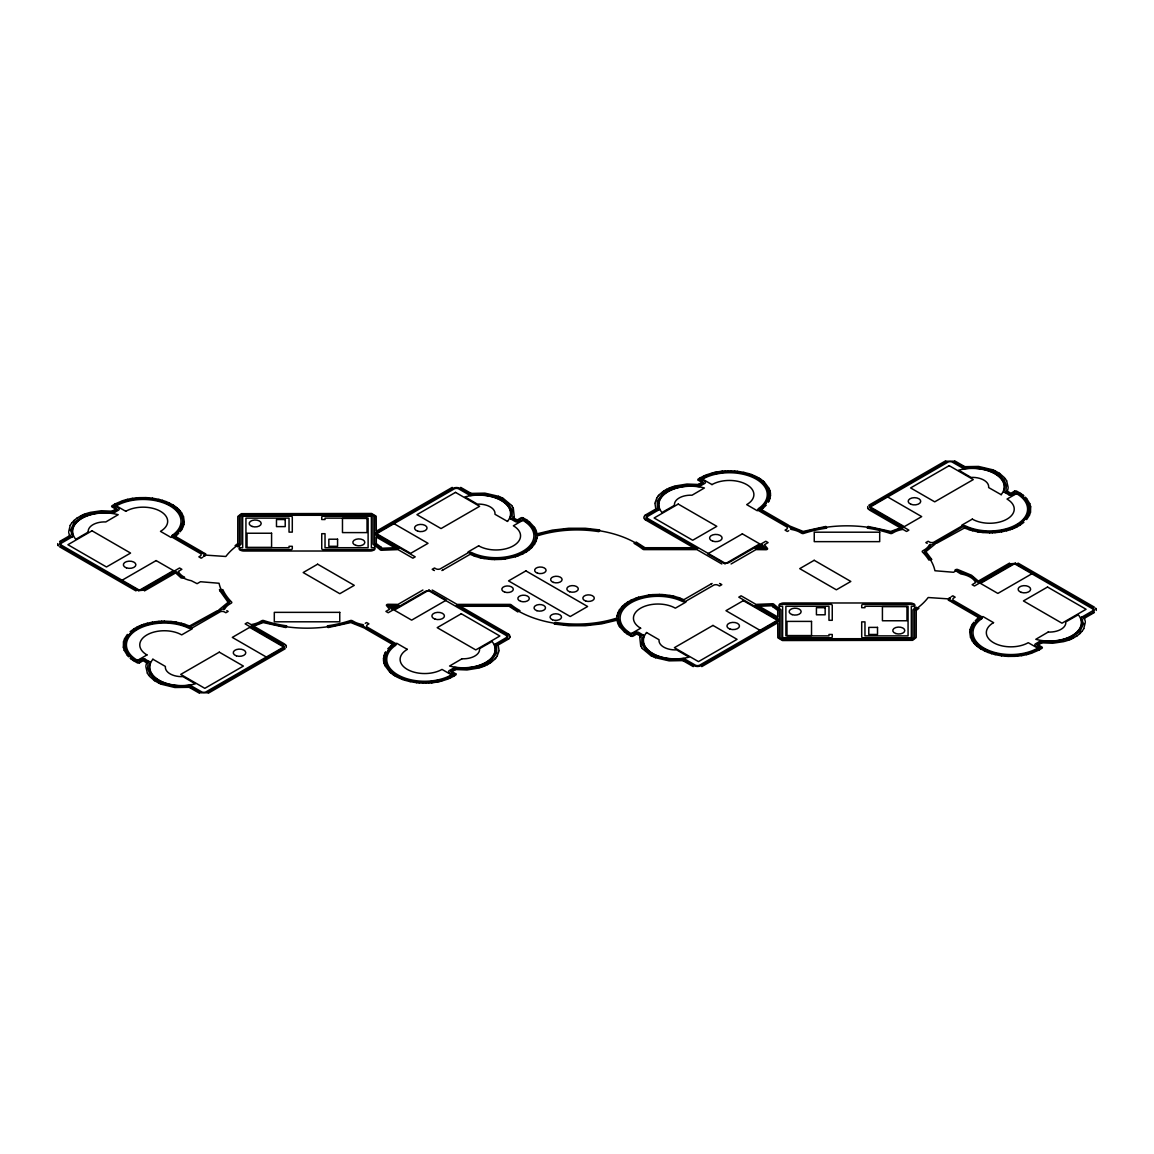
<?xml version="1.0" encoding="UTF-8"?>
<svg xmlns="http://www.w3.org/2000/svg" width="1154" height="1154" viewBox="0 0 1154 1154"><rect width="100%" height="100%" fill="white"/><g stroke="black" fill="none" stroke-linecap="round" stroke-linejoin="round"><path stroke-width="1.5" d="M124.805 644.177L126.132 650.813M184.279 522.084L183.515 516.718M383.503 658.631L383.561 660.925M770.497 495.369L770.439 493.075M969.721 631.916L970.485 637.282M1029.195 509.823L1027.868 503.187M145.837 666.522L147.366 673.186M1008.163 487.478L1006.634 480.814M70.495 530.393C76.38 539.783 54.7 539.12 60.758 546.159L138.365 590.646L143.356 590.199L175.898 571.432L177.254 572.673A23.181 13.386 0 0 0 191.348 580.722L197.103 583.679L200.479 581.731L219.058 583.26L219.231 584.011A88.627 51.165 0 0 0 229.689 601.999L228.925 603.167A23.152 13.372 0 0 0 223.14 608.735L189.53 627.314M1083.505 623.607C1077.49 614.087 1099.156 615.154 1093.242 607.841L1015.679 563.368L1010.688 563.772L978.102 582.568L976.746 581.327A23.181 13.386 0 0 0 962.652 573.278L956.897 570.321L953.521 572.269L934.942 570.74L934.769 569.989A88.627 51.165 0 0 0 924.311 552.001L925.075 550.833A23.152 13.372 0 0 0 930.86 545.265L962.999 526.714L964.585 526.729M499.033 650.481L498.081 644.48A1.774 1.024 0 0 0 495.946 643.716L506.058 637.758A3.274 1.89 0 0 0 506.058 635.364L429.62 591.237A3.274 1.89 0 0 0 425.48 591.237L388.206 612.745L385.898 611.404L389.576 609.283L386.648 605.72A1.63 0.938 0 0 1 388.133 604.292L398.029 604.393L422.912 590.026M654.967 503.519L655.919 509.52A1.774 1.024 0 0 0 658.054 510.284L647.942 516.242A3.274 1.89 0 0 0 647.942 518.636L724.38 562.763A3.274 1.89 0 0 0 728.52 562.763L765.794 541.255L768.102 542.596L764.424 544.717L767.352 548.28A1.63 0.938 0 0 1 765.867 549.708L755.971 549.607L731.088 563.974M124.805 644.163L126.132 639.013M184.265 522.127L183.948 524.421M383.503 658.588L384.022 655.53M510.054 636.878L510.068 636.619A2.726 1.572 0 0 0 510.054 636.344L510.068 636.503M770.497 495.412L769.978 498.47M969.735 631.873L970.052 629.579M1029.195 509.837L1027.868 514.987M70.495 530.378L73.971 522.647L82.482 516.343M1083.505 623.622L1080.029 631.353L1071.518 637.657M385.306 657.16L385.45 662.367L387.643 667.43M536.999 538.11L537.187 535.918L538.557 535.485A81.545 47.083 0 0 1 598.753 531.633L598.868 531.648A3.549 2.048 0 0 1 599.662 529.931L585.338 528.272L568.706 528.272L552.405 530.133L537.043 533.812L536.12 530.422M617.001 615.89L616.813 618.082L615.443 618.515A81.545 47.083 0 0 1 555.247 622.367L555.146 622.381A3.549 2.048 0 0 1 554.338 624.069L568.706 625.728L585.338 625.728L601.595 623.867L616.957 620.188L617.88 623.578M768.694 496.84L768.55 491.633L766.357 486.57M145.952 665.44L146.832 662.295A1.774 1.024 0 0 1 148.967 661.53A1.774 1.024 0 0 1 150.28 662.757A32.326 18.666 0 0 0 189.328 685.317A1.774 1.024 0 0 1 191.463 686.067A1.774 1.024 0 0 1 190.136 687.308L174.86 687.51L161.3 684.221M1008.048 488.56L1007.168 491.705A1.774 1.024 0 0 1 1005.033 492.469A1.774 1.024 0 0 1 1003.72 491.243A32.326 18.666 0 0 0 964.672 468.683A1.774 1.024 0 0 1 962.537 467.933A1.774 1.024 0 0 1 963.864 466.692L978.563 466.432L992.7 469.779M498.946 651.202L497.158 656.049M655.054 502.798L656.842 497.951M123.492 641.826L123.348 647.221M385.306 657.145L388.119 650.654M536.985 538.153L536.12 541.183M617.015 615.847L617.88 612.817M768.694 496.855L765.881 503.346M1030.508 512.174L1030.652 506.779M514.194 516.328L513.314 508.222M639.806 637.672L640.686 645.778M123.507 641.797L124.545 638.782M183.933 524.45L182.895 527.465M970.067 629.55L971.105 626.535M1030.493 512.203L1029.455 515.218M514.093 516.689L513.501 518.42A1.774 1.024 0 0 1 511.366 519.185A1.774 1.024 0 0 1 510.054 517.958A32.326 18.666 0 0 0 471.005 495.412A1.774 1.024 0 0 1 468.87 494.648A1.774 1.024 0 0 1 470.197 493.422L484.896 493.147L498.514 496.307M639.907 637.311L640.499 635.58A1.774 1.024 0 0 1 642.634 634.815A1.774 1.024 0 0 1 643.946 636.042A32.326 18.666 0 0 0 682.995 658.588A1.774 1.024 0 0 1 685.13 659.352A1.774 1.024 0 0 1 683.803 660.578L669.132 660.853L655.486 657.693M384.037 655.501L384.873 653.251M769.963 498.499L769.127 500.749M536.105 541.226L534.562 544.169M509.924 637.354L509.823 637.599A2.726 1.572 0 0 1 509.664 637.859M644.076 516.646L644.177 516.401A2.726 1.572 0 0 1 644.336 516.141M617.895 612.774L619.438 609.831M124.56 638.739L127.373 634.411M126.132 638.999L132.176 631.613L142.346 625.93M384.888 653.207L385.652 651.765M769.112 500.793L768.348 502.235M1027.868 515.001L1021.824 522.387L1011.654 528.07M1029.44 515.261L1026.627 519.588M70.235 525.344L68.692 531.648M1083.765 628.656L1085.308 622.352M70.235 525.33L71.49 523.339M1083.765 628.67L1082.51 630.661M182.505 528.258L181.668 529.686M971.495 625.742L972.332 624.314M497.158 656.078L495.787 658.04M656.842 497.922L658.213 495.96M204.114 555.882L203.969 556.127A2.726 1.572 0 0 1 203.753 556.372L203.883 556.242M218.697 610.091L218.741 610.033A1.63 0.938 0 0 1 219.087 609.73L228.117 602.301L220.154 591.151M935.303 543.909L935.259 543.967A1.63 0.938 0 0 1 934.913 544.27L925.883 551.699L931.783 559.502A3.549 2.048 0 0 0 928.941 560.094L928.595 559.618A86.997 50.228 0 0 0 922.883 552.463L922.435 552.016A1.63 0.938 0 0 1 922.695 550.876L925.335 549.261A21.537 12.434 0 0 0 928.581 546.13L929.316 544.948A1.63 0.938 0 0 1 929.706 544.601L930.138 544.356M949.886 598.118L950.03 597.873A2.726 1.572 0 0 1 950.247 597.628L950.117 597.758M181.64 529.729L180.067 531.835M534.533 544.198L531.691 547.674M619.467 609.802L622.309 606.326M972.36 624.271L973.933 622.165M114.232 512.621L118.487 510.169A2.755 1.601 0 0 0 118.429 507.976L115.559 506.317L116.309 505.856A37.909 21.883 0 0 1 168.571 505.12A37.909 21.883 0 0 1 172.422 535.211M478.809 668.022L466.995 669.955L454.763 669.493A1.774 1.024 0 0 1 453.45 668.253L449.339 670.517A2.755 1.601 0 0 0 449.339 672.753L452.224 674.412L451.459 674.859A37.909 21.883 0 0 1 399.197 675.609A37.909 21.883 0 0 1 395.36 645.504M675.191 485.978L686.976 484.045L699.237 484.507A1.774 1.024 0 0 1 700.55 485.747L704.719 483.439A2.755 1.601 0 0 0 704.661 481.247L701.776 479.588L702.541 479.141A37.909 21.883 0 0 1 754.803 478.391A37.909 21.883 0 0 1 758.64 508.496M1039.725 641.436L1035.513 643.831A2.755 1.601 0 0 0 1035.571 646.024L1038.441 647.683L1037.691 648.144A37.909 21.883 0 0 1 985.429 648.88A37.909 21.883 0 0 1 981.578 618.789M388.133 650.64L394.322 644.134L361.981 625.425A23.152 13.372 0 0 1 352.345 622.093L350.34 621.645A88.627 51.165 0 0 1 263.718 621.645L261.713 622.093A23.152 13.372 0 0 1 252.077 625.425L251.11 625.987L283.61 644.769L284.374 647.654L206.609 692.789L201.157 692.818L188.881 686.414M765.867 503.36L759.736 509.924L792.019 528.575A23.152 13.372 0 0 1 801.655 531.907L803.66 532.355A88.627 51.165 0 0 1 890.282 532.355L892.287 531.907A23.152 13.372 0 0 1 901.923 528.575L902.89 528.013L870.39 509.231L869.626 506.346L947.391 461.211L952.843 461.182L965.119 467.586M71.736 522.993L74.029 520.483M1082.264 631.007L1079.971 633.517M495.773 658.054L494.677 659.309M658.227 495.946L659.323 494.691M387.744 648.851L391.163 645.562M766.256 505.149L762.837 508.438M494.662 659.323L491.272 662.281M659.338 494.677L662.728 491.719M178.755 533.235L177.37 534.518M531.648 547.717L529.498 549.636M509.246 638.393L509.029 638.609A2.726 1.572 0 0 1 508.741 638.84L508.914 638.71M644.754 515.607L644.971 515.391A2.726 1.572 0 0 1 645.259 515.16L645.086 515.29M622.352 606.283L624.502 604.364M975.245 620.765L976.63 619.482M74.044 520.468L76.9 518.175M1079.956 633.532L1077.1 635.825M662.122 493.97L657.232 501.11L657.463 509.318L646.399 515.852L645.923 518.507L697.607 548.655L643.802 548.395A83.175 48.021 0 0 0 536.004 535.211L533.451 528.474M491.878 660.03L496.768 652.89L496.537 644.682L507.601 638.148L508.077 635.493L456.393 605.345L510.198 605.605A83.175 48.021 0 0 0 617.996 618.789L620.549 625.526M662.122 493.97L667.07 490.493M491.878 660.03L486.93 663.507M177.341 534.562L175.812 535.788M130.113 631.685L134.253 628.67M1023.886 522.315L1019.747 525.33M976.659 619.438L978.188 618.212M285.211 648.736L208.095 693.323M391.206 645.519L392.62 644.451L365.27 628.67M529.455 549.665L526.989 551.468M624.545 604.335L627.011 602.532M762.794 508.481L761.38 509.549L788.73 525.33M868.789 505.264L945.905 460.677M175.769 535.817L175.148 536.264L202.873 552.29M978.231 618.183L978.852 617.736L951.127 601.71M239.397 543.923L238.517 544.544A88.627 51.165 0 0 0 225.823 556.488L205.47 555.103L173.648 536.74C177.471 532.326 186.14 524.277 181.625 516.155M914.603 610.077L915.483 609.456A88.627 51.165 0 0 0 928.177 597.512L948.53 598.897L980.352 617.26C976.399 621.717 967.961 629.709 972.375 637.845M76.914 518.16L81.213 515.636M663.146 491.431L663.925 490.912M490.854 662.569L490.075 663.088M1077.086 635.84L1072.787 638.364M663.939 490.897L666.522 489.383M490.061 663.103L487.478 664.617M202.873 557.18L201.157 558.19L198.849 556.848L200.407 555.925A3.274 1.89 0 0 0 200.407 553.531L172.494 537.403A2.77 1.601 0 0 1 172.263 535.297M526.094 552.045L526.945 551.497M627.055 602.503L627.906 601.955M951.127 596.82L952.843 595.81L955.151 597.152L953.593 598.075A3.274 1.89 0 0 0 953.593 600.469L981.506 616.597A2.77 1.601 0 0 1 981.737 618.703M134.297 628.641L137.153 627.055M526.036 552.074L523.18 553.675M700.204 477.814L698.242 479.04A1.63 0.938 0 0 0 698.314 480.252M453.796 676.186L455.758 674.96A1.63 0.938 0 0 0 455.686 673.748M627.964 601.926L630.82 600.325M1019.703 525.358L1016.847 526.945M59.619 541.486L69.514 535.773M112.198 511.121L115.732 509.087L112.154 507.024A1.63 0.938 0 0 1 111.996 505.769L114.938 503.995M217.543 610.625L189.429 626.059M223.862 609.644L224.294 609.399A1.63 0.938 0 0 0 224.684 609.052L225.419 607.869A21.537 12.434 0 0 1 228.665 604.739L231.305 603.124A1.63 0.938 0 0 0 231.565 601.984L231.117 601.537A86.997 50.228 0 0 1 222.852 589.68L219.433 589.593L220.14 591.136M139.533 662.785L143.11 660.723L146.645 662.757M442.79 570.09L470.14 554.309L474.236 555.983M365.27 623.304L366.611 622.54L368.934 623.867L367.361 624.79A3.274 1.89 0 0 0 367.361 627.185L395.288 643.312A2.77 1.601 0 0 1 395.505 645.418M645.851 514.756L655.746 509.044M698.43 484.406L701.964 482.372L698.386 480.295M455.57 669.594L452.036 671.628L455.671 673.734M498.254 644.956L508.149 639.244M788.73 530.696L787.389 531.46L785.066 530.133L786.639 529.21A3.274 1.89 0 0 0 786.639 526.815L758.712 510.688A2.77 1.601 0 0 1 758.495 508.582M711.21 583.91L683.86 599.691L679.764 598.017M1014.525 491.186L1010.89 493.277L1007.355 491.243M936.457 543.375L964.571 527.941M1041.802 642.879L1038.268 644.913L1041.903 647.019A1.63 0.938 0 0 1 1042.004 648.231L1039.062 650.005M1084.486 618.227L1094.381 612.514M700.247 477.785L704.243 475.765M453.753 676.215L449.757 678.235M667.07 490.493L678.249 486.324M486.93 663.507L475.751 667.676M114.996 503.966L122.497 500.749M144.452 590.906L175.668 572.903L181.25 578.067L184.654 577.361A21.537 12.434 0 0 1 178.798 572.341L178.466 571.735A1.63 0.938 0 0 0 178.264 571.49L181.87 569.311L179.562 567.984L142.303 589.478A3.274 1.89 0 0 1 138.148 589.478L61.71 545.352A3.274 1.89 0 0 1 61.71 542.957L71.995 536.971M452.238 487.392L376.291 531.215L376.19 516.227L371.545 513.472L241.388 513.674L237.796 516.473L237.753 543.592L235.127 545.669A3.549 2.048 0 0 1 237.536 546.736L240.652 544.544A1.63 0.938 0 0 0 241.027 543.923L241.042 516.703A2.726 1.572 0 0 1 243.494 515.29L370.564 515.29A2.726 1.572 0 0 1 373.002 516.703L373.031 543.923A1.63 0.938 0 0 0 373.406 544.544L374.271 545.135A86.997 50.228 0 0 1 379.363 549.102L380.185 549.823A1.63 0.938 0 0 0 381.96 550.227L398.029 549.607L412.901 558.19L415.209 556.848L377.964 535.341A3.274 1.89 0 0 1 377.964 532.932L454.402 488.806A3.274 1.89 0 0 1 458.556 488.806L468.957 494.806M442.718 570.134L441.881 570.538M711.282 583.866L712.119 583.462M701.762 666.608L777.709 622.785L777.81 637.773L782.455 640.528L912.612 640.326L916.204 637.527L916.247 610.408L918.872 608.331A3.549 2.048 0 0 1 916.464 607.264L913.348 609.456A1.63 0.938 0 0 0 912.973 610.077L912.958 637.296A2.726 1.572 0 0 1 910.506 638.71L783.436 638.71A2.726 1.572 0 0 1 780.998 637.296L780.969 610.077A1.63 0.938 0 0 0 780.594 609.456L779.729 608.865A86.997 50.228 0 0 1 774.637 604.898L773.815 604.177A1.63 0.938 0 0 0 772.04 603.773L755.971 604.393L741.099 595.81L738.791 597.152L776.036 618.659A3.274 1.89 0 0 1 776.036 621.068L699.598 665.194A3.274 1.89 0 0 1 695.444 665.194L685.087 659.251M1009.548 563.094L978.332 581.097L971.581 575.269L958.051 569.658A1.63 0.938 0 0 0 955.728 569.658L954.906 570.191A3.549 2.048 0 0 1 957.257 571.793L960.59 573.798A1.63 0.938 0 0 0 961.282 574.028L962.104 574.173A21.537 12.434 0 0 1 975.202 581.659L975.534 582.265A1.63 0.938 0 0 0 975.736 582.51L972.13 584.689L974.438 586.016L1011.697 564.522A3.274 1.89 0 0 1 1015.852 564.522L1092.29 608.648A3.274 1.89 0 0 1 1092.29 611.043L1082.005 617.029M1039.004 650.034L1031.503 653.251M666.536 489.368L669.378 488.027M487.464 664.632L484.622 665.973M137.196 627.026L138.177 626.55M522.156 554.165L523.137 553.689M630.863 600.311L631.844 599.835M1015.823 527.45L1016.804 526.974M81.242 515.622L82.655 514.958M1072.758 638.378L1071.345 639.042M82.497 516.343L95.176 512.434L108.995 511.842M1071.503 637.657L1058.824 641.566L1045.005 642.158M138.235 626.521L140.312 625.598M522.098 554.194L517.785 555.983M631.902 599.806L636.215 598.017M1015.765 527.479L1013.688 528.402M82.67 514.944L83.636 514.525M1071.33 639.056L1070.364 639.475M704.301 475.736L706.436 474.857M449.699 678.263L447.564 679.143M669.392 488.012L671.916 487.017M484.608 665.988L482.083 666.983M83.665 514.525L85.18 513.934M1070.335 639.475L1068.82 640.066M140.37 625.583L141.423 625.151M1012.577 528.849L1013.63 528.417M141.48 625.136L143.702 624.328M142.36 625.93L143.442 625.526M706.493 474.828L712.321 472.967M447.507 679.172L441.679 681.033M1010.558 528.474L1011.64 528.07M1012.52 528.864L1010.298 529.672M85.194 513.919L89.493 512.564M1068.806 640.081L1064.507 641.436M143.457 625.526L155.343 622.684M517.728 556.012L515.449 556.762M636.272 597.988L638.551 597.238M1010.543 528.474L998.657 531.316M672.479 486.829L674.614 486.151M481.521 667.171L479.386 667.849M122.555 500.735L126.089 499.682M143.774 624.314L146.082 623.593M710.691 474.482L699.612 479.559L703.507 482.805L698.891 485.401L694.117 485.041M443.309 679.518L454.46 674.383L450.421 671.239L455.109 668.599L459.883 668.959M1010.226 529.686L1007.918 530.407M1031.445 653.265L1027.911 654.318M710.705 474.482L726.746 471.827M515.391 556.791L505.394 558.954M638.609 597.209L648.606 595.046M443.295 679.518L427.254 682.173M146.14 623.578L147.294 623.261M1006.706 530.739L1007.86 530.422M126.147 499.668L127.329 499.379M712.379 472.952L713.547 472.65M147.366 623.247L152.342 622.165M1006.634 530.753L1001.658 531.835M440.453 681.35L441.621 681.048M1026.671 654.621L1027.853 654.332M90.084 512.405L101.393 510.732L113.005 511.236A1.774 1.024 0 0 1 114.333 512.463A1.774 1.024 0 0 1 112.198 513.227A32.326 18.666 0 0 0 73.149 535.773A1.774 1.024 0 0 1 71.822 536.999A1.774 1.024 0 0 1 69.702 536.235L68.764 532.73M1063.916 641.595L1052.636 643.268L1040.995 642.764A1.774 1.024 0 0 1 1039.667 641.537A1.774 1.024 0 0 1 1041.802 640.773A32.326 18.666 0 0 0 1080.851 618.227A1.774 1.024 0 0 1 1082.178 617.001A1.774 1.024 0 0 1 1084.298 617.765L1085.236 621.27M127.387 499.365L131.123 498.586M713.619 472.635L714.802 472.375M439.198 681.625L440.381 681.365M1026.613 654.635L1022.877 655.414M678.768 486.209L694.117 485.041M475.232 667.791L459.883 668.959M714.874 472.361L716.071 472.101M437.929 681.899L439.126 681.639M716.144 472.087L717.355 471.871M436.645 682.129L437.856 681.913M131.195 498.571L132.421 498.369M717.427 471.856L721.279 471.294M152.4 622.15L154.939 621.761M1001.6 531.85L999.061 532.239M436.573 682.144L432.721 682.706M1021.578 655.631L1022.805 655.429M132.494 498.369L136.374 497.879M1021.506 655.631L1017.626 656.121M504.082 559.127L505.322 558.969M155.011 621.761L158.92 621.342M155.357 622.684L165.613 622.093M998.643 531.316L988.387 531.907M998.989 532.239L995.08 532.658M648.678 595.031L649.918 594.873M965.667 467.514L972.865 467.139M188.333 686.486L181.135 686.861M721.337 471.294L722.606 471.164M504.009 559.127L501.413 559.373M649.99 594.873L652.587 594.627M431.394 682.836L432.663 682.706M136.446 497.879L139.043 497.677M722.664 471.149L725.275 470.947M431.336 682.851L428.725 683.053M1017.554 656.121L1014.957 656.323M501.341 559.387L494.691 559.575M995.008 532.658L992.397 532.802M158.992 621.342L161.603 621.198M652.659 594.613L659.309 594.425M139.115 497.677L145.779 497.605M725.347 470.947L727.958 470.846M428.653 683.053L426.042 683.154M1014.885 656.323L1008.221 656.395M726.76 471.827L734.492 471.972M141.812 498.514L130.416 499.711L120.088 502.769L113.308 506.332L117.347 509.491L112.76 512.087L108.995 511.842M992.325 532.816L989.714 532.859M161.675 621.184L164.286 621.14M1012.188 655.486L1023.584 654.289L1033.912 651.231L1040.692 647.668L1036.595 644.567L1041.24 641.912L1045.005 642.158M427.24 682.173L419.508 682.028M478.088 493.854C468.322 498.009 462.292 484.305 453.017 488.257L376.435 532.557L375.584 534.158L376.694 535.918L398.707 548.655L381.556 549.304L380.719 548.568A88.627 51.165 0 0 0 375.54 544.544L374.661 543.923M675.912 660.146C685.577 655.861 691.837 669.782 700.983 665.743L777.565 621.443L778.416 619.886L777.306 618.082L755.293 605.345L772.444 604.696L773.281 605.432A88.627 51.165 0 0 0 778.46 609.456L779.339 610.077M728.03 470.846L730.655 470.846M141.827 498.514L150.813 498.946M1012.173 655.486L1003.187 655.054M425.97 683.154L423.345 683.154M478.102 493.854L485.848 494.301M675.898 660.146L668.152 659.699M239.397 547.717L242.672 547.717L242.672 517.165A1.63 0.938 0 0 1 244.302 516.227L290.664 516.227A1.63 0.938 0 0 1 292.294 517.165L292.294 532.124L289.034 532.124L289.034 518.117L245.932 518.117L245.932 547.717L289.034 547.717L289.034 546.304L292.294 546.304L292.294 548.655A1.63 0.938 0 0 1 290.664 549.607L239.397 549.607L239.397 516.848A4.356 2.524 0 0 1 243.754 514.338L370.29 514.338A4.356 2.524 0 0 1 374.661 516.848L374.661 549.607L323.394 549.607A1.63 0.938 0 0 1 321.75 548.655L321.75 533.696L325.024 533.696L325.024 547.717L368.112 547.717L368.112 518.117L325.024 518.117L325.024 519.531L321.75 519.531L321.75 517.165A1.63 0.938 0 0 1 323.394 516.227L369.756 516.227A1.63 0.938 0 0 1 371.386 517.165L371.386 547.717L374.661 547.717M779.339 606.283L782.614 606.283L782.614 636.835A1.63 0.938 0 0 0 784.244 637.773L830.606 637.773A1.63 0.938 0 0 0 832.25 636.835L832.25 634.469L828.976 634.469L828.976 635.883L785.888 635.883L785.888 606.283L828.976 606.283L828.976 620.304L832.25 620.304L832.25 605.345A1.63 0.938 0 0 0 830.606 604.393L779.339 604.393L779.339 637.152A4.356 2.524 0 0 0 783.71 639.662L910.246 639.662A4.356 2.524 0 0 0 914.603 637.152L914.603 604.393L863.336 604.393A1.63 0.938 0 0 0 861.706 605.345L861.706 607.696L864.966 607.696L864.966 606.283L908.068 606.283L908.068 635.883L864.966 635.883L864.966 621.876L861.706 621.876L861.706 636.835A1.63 0.938 0 0 0 863.336 637.773L909.698 637.773A1.63 0.938 0 0 0 911.328 636.835L911.328 606.283L914.603 606.283M989.642 532.859L983.006 532.542M164.358 621.14L170.994 621.458M972.88 467.139L983.799 468.293L993.06 471.207M181.12 686.861L170.201 685.707L160.94 682.793M730.727 470.846L734.68 471.034M988.372 531.907L975.75 530.451L964.6 526.743M494.619 559.575L492.008 559.474M659.381 594.425L661.992 594.526M165.628 622.093L178.25 623.549L189.4 627.257M423.273 683.154L419.32 682.966M145.837 497.605L148.448 497.763M1008.163 656.395L1005.552 656.237M491.936 559.459L489.339 559.272M662.064 594.541L664.661 594.728M734.752 471.048L737.334 471.294M734.507 471.972L740.81 472.765M148.52 497.763L152.429 498.182M1005.48 656.237L1001.571 655.818M419.493 682.028L413.19 681.235M419.248 682.952L416.666 682.706M982.934 532.542L979.054 532.052M489.267 559.257L484.089 558.565M664.733 594.743L669.911 595.435M171.066 621.458L174.946 621.948M737.406 471.294L743.811 472.361M150.842 498.946L152.083 499.105M1001.917 654.895L1003.158 655.054M416.594 682.706L410.189 681.639M152.501 498.182L158.834 499.365M152.097 499.105L153.338 499.278M1000.662 654.722L1001.903 654.895M1001.499 655.818L995.166 654.635M977.755 531.85L978.981 532.052M153.352 499.278L163.983 501.947M1000.648 654.722L990.017 652.053M175.019 621.948L176.245 622.15M488.012 494.619L500.273 498.326M665.988 659.381L653.727 655.674M740.825 472.765L749.105 474.842M977.683 531.835L972.707 530.753M482.805 558.32L484.016 558.55M669.984 595.45L671.195 595.68M176.317 622.165L181.293 623.247M413.175 681.235L404.895 679.158M789.653 526.008L789.754 526.022A1.63 0.938 0 0 1 790.274 526.238L803.155 531.431L825.889 526.44A3.549 2.048 0 0 0 826.61 528.143L826.653 528.157A86.968 50.213 0 0 0 804.468 533.177L803.689 533.437A1.63 0.938 0 0 1 801.713 533.278L798.929 531.763A21.537 12.434 0 0 0 793.505 529.888L791.471 529.455A1.63 0.938 0 0 1 790.865 529.239L790.432 528.994M950.579 601.277L950.478 601.248A1.63 0.938 0 0 1 949.944 601.046L948.213 600.037A3.549 2.048 0 0 0 949.035 598.147L949.064 598.003A1.63 0.938 0 0 1 949.699 598.234L949.8 598.291M671.267 595.68L672.465 595.94M481.535 558.06L482.733 558.32M203.421 552.723L203.522 552.752A1.63 0.938 0 0 1 204.056 552.954L205.787 553.963A3.549 2.048 0 0 0 204.965 555.853L205.051 556.012A1.63 0.938 0 0 1 204.301 555.766L204.2 555.709M364.347 627.992L364.246 627.978A1.63 0.938 0 0 1 363.726 627.762L350.845 622.569L328.111 627.56A3.549 2.048 0 0 0 327.39 625.857L327.347 625.843A86.968 50.213 0 0 0 349.532 620.823L350.311 620.563A1.63 0.938 0 0 1 352.287 620.722L355.071 622.237A21.537 12.434 0 0 0 360.495 624.112L362.529 624.545A1.63 0.938 0 0 1 363.135 624.761L363.568 625.006M1004.874 492.441L1009.014 494.864M743.883 472.375L748.715 473.63M511.092 519.141L515.348 521.594A2.755 1.601 0 0 0 519.141 521.55L522.805 520.324A37.909 21.883 0 0 1 533.898 535.095L533.913 535.802A37.909 21.883 0 0 1 512.217 555.593A37.909 21.883 0 0 1 471.957 552.723A2.77 1.601 0 0 0 468.178 552.766L440.237 568.879A3.274 1.89 0 0 1 436.082 568.879L434.495 567.984L432.173 569.311L433.515 570.09M672.537 595.954L673.72 596.214M480.28 557.786L481.463 558.046M642.792 634.844L638.71 632.45A2.755 1.601 0 0 0 634.859 632.45L631.195 633.676A37.909 21.883 0 0 1 620.102 618.905L620.087 618.198A37.909 21.883 0 0 1 641.783 598.407A37.909 21.883 0 0 1 682.043 601.277A2.77 1.601 0 0 0 685.822 601.234L713.763 585.121A3.274 1.89 0 0 1 717.918 585.121L719.505 586.016L721.827 584.689L720.485 583.91M410.117 681.625L405.285 680.37M149.126 661.559L145.043 659.165M995.094 654.621L991.502 653.64M673.777 596.243L674.96 596.531M479.04 557.469L480.223 557.757M158.906 499.379L162.498 500.36M971.495 530.422L972.649 530.739M675.018 596.546L678.552 597.599M478.982 557.454L475.448 556.401M181.351 623.261L182.505 623.578M971.423 530.407L969.115 529.686M182.577 623.593L184.885 624.314M748.787 473.659L751.052 474.409M991.445 653.626L988.04 652.443M162.555 500.374L165.96 501.557M405.213 680.341L402.948 679.591M969.057 529.672L965.71 528.417M749.119 474.842L755.408 477.439M678.61 597.613L679.706 597.988M474.294 556.012L475.39 556.387M404.881 679.158L398.592 676.561M184.943 624.328L188.29 625.583M751.124 474.438L752.192 474.828M990.002 652.053L979.515 646.572L973.053 639.302M163.998 501.947L174.485 507.428L180.947 514.698M401.808 679.172L402.876 679.562M498.542 496.307L499.538 496.71M655.458 657.693L654.462 657.29M752.249 474.857L754.384 475.736M987.983 652.428L984.795 651.058M166.017 501.572L169.205 502.942M401.751 679.143L399.616 678.263M992.714 469.793L994.676 470.63M161.286 684.207L159.324 683.37M499.552 496.71L502.423 498.038M654.448 657.29L651.577 655.962M964.629 527.955L965.653 528.402M719.562 583.462L720.399 583.866M434.438 570.538L433.601 570.134M188.347 625.598L189.371 626.045M993.075 471.207L997.575 473.602M160.925 682.793L156.425 680.398M754.442 475.765L756.461 476.717M399.558 678.235L397.539 677.283M523.137 517.915L522.993 517.843A1.63 0.938 0 0 0 520.872 517.886L517.223 519.992L513.689 517.958M630.949 636.128L631.007 636.157A1.63 0.938 0 0 0 633.128 636.114L636.777 634.008L640.311 636.042M994.705 470.644L999.552 473.342M159.295 683.356L154.448 680.658M500.288 498.326L508.178 503.692L512.188 510.01M653.712 655.674L645.822 650.308L641.812 643.99M984.737 651.029L980.857 648.937M169.263 502.971L173.143 505.063M502.452 498.052L503.332 498.514M651.548 655.948L650.668 655.486M954.372 460.677L964.672 466.591M1018.016 563.094L1094.381 607.163M756.519 476.746L758.438 477.785M755.423 477.453L761.481 481.305L765.867 485.877M523.18 517.944L526.036 519.545M460.706 487.392L471.005 493.306M693.294 666.608L682.995 660.694M630.82 636.056L627.964 634.455M398.577 676.547L392.519 672.695L388.133 668.123M397.481 677.254L395.562 676.215M135.984 590.906L59.619 546.837M199.628 693.323L189.328 687.409M503.36 498.528L511.698 505.51M650.64 655.472L642.302 648.49M927.181 543.375L925.84 542.596L928.162 541.255L929.749 542.164A3.274 1.89 0 0 0 933.903 542.164L961.845 526.051A2.77 1.601 0 0 1 965.494 525.921A37.909 21.883 0 0 0 1017.756 523.786A37.909 21.883 0 0 0 1016.472 493.609L1012.808 494.835A2.755 1.601 0 0 1 1009 494.878M645.851 520.108L693.655 547.717L644.971 547.717L636.186 542.077A3.549 2.048 0 0 1 634.065 543.318L634.657 543.707A81.545 47.083 0 0 1 642.489 548.958L642.821 549.217A1.63 0.938 0 0 0 644.148 549.607L696.929 549.607L721.813 563.974M432.187 590.026L457.071 604.393L509.852 604.393A1.63 0.938 0 0 1 511.179 604.783L511.51 605.042A81.545 47.083 0 0 0 519.343 610.293L519.935 610.682A3.549 2.048 0 0 0 517.814 611.923L509.029 606.283L460.345 606.283L508.149 633.892M226.819 610.625L228.16 611.404L225.838 612.745L224.251 611.836A3.274 1.89 0 0 0 220.097 611.836L192.155 627.949A2.77 1.601 0 0 1 188.506 628.079A37.909 21.883 0 0 0 136.244 630.214A37.909 21.883 0 0 0 137.528 660.391L141.192 659.165A2.755 1.601 0 0 1 145 659.122M758.481 477.814L759.375 478.347M394.625 675.653L395.519 676.186M1020.612 493.393L1016.66 491.128A1.63 0.938 0 0 0 1014.539 491.171M869.178 509.866L900.365 527.883L890.787 531.431L868.053 526.44A3.549 2.048 0 0 1 867.332 528.143L867.332 528.143A86.968 50.213 0 0 1 889.46 533.177L890.253 533.437A1.63 0.938 0 0 0 892.23 533.278L895.014 531.763A21.537 12.434 0 0 1 900.437 529.888L902.486 529.455A1.63 0.938 0 0 0 902.861 529.34L906.554 531.46L908.876 530.133L871.631 508.611A3.274 1.89 0 0 1 871.631 506.217L948.069 462.09A3.274 1.89 0 0 1 952.223 462.09L962.58 468.019M759.419 478.376L760.284 478.924M979.948 648.36L980.799 648.909M645.778 520.065L645.475 519.877A2.726 1.572 0 0 1 645.201 519.661L645.346 519.79M526.094 519.574L526.945 520.122M627.055 633.878L627.906 634.426M508.222 633.935L508.525 634.123A2.726 1.572 0 0 1 508.799 634.339L508.654 634.21M173.201 505.091L174.052 505.64M393.716 675.076L394.581 675.624M284.822 644.134L253.635 626.117L263.213 622.569L285.947 627.56A3.549 2.048 0 0 1 286.668 625.857L286.697 625.843A86.968 50.213 0 0 1 264.54 620.823L263.747 620.563A1.63 0.938 0 0 0 261.77 620.722L258.986 622.237A21.537 12.434 0 0 1 253.563 624.112L251.197 624.631L247.446 622.54L245.124 623.867L282.369 645.389A3.274 1.89 0 0 1 282.369 647.783L205.931 691.91A3.274 1.89 0 0 1 201.777 691.91L191.42 685.981M133.388 660.607L137.34 662.872A1.63 0.938 0 0 0 139.461 662.829M997.575 473.602L999.018 474.582M156.425 680.398L154.982 679.417M1020.655 493.422L1023.122 495.225M760.327 478.953L761.15 479.516M979.905 648.332L977.438 646.528M526.989 520.151L529.455 521.94M627.011 633.849L624.545 632.06M174.095 505.668L176.562 507.471M392.85 674.484L393.673 675.047M133.345 660.578L130.878 658.775M999.566 473.356L1004.6 477.814M154.434 680.644L149.4 676.186M761.193 479.545L762.794 480.742M392.807 674.455L391.206 673.258M999.018 474.582L1004.225 479.891L1006.36 485.848M154.982 679.417L149.775 674.109L147.64 668.152M772.92 606.802L777.709 610.408L777.709 616.943L759.245 606.283L771.694 605.749L772.906 606.788M381.08 547.198L376.291 543.592L376.291 537.057L394.755 547.717L382.306 548.251L381.094 547.212M1023.165 495.254L1023.886 495.859M976.659 645.894L977.395 646.5M762.837 480.785L764.294 482.04M529.498 521.969L534.533 527.407M624.502 632.031L619.467 626.593M391.163 673.215L389.706 671.96M176.605 507.5L177.341 508.106M130.113 658.141L130.835 658.746M1023.252 497.028L1015.736 491.921L1010.89 494.359L1005.87 491.719L1006.36 485.863M976.63 645.865L975.245 644.567M177.37 508.135L178.755 509.433M130.748 656.972L138.336 662.122L143.11 659.641L148.202 662.324L147.64 668.137M1023.252 497.028L1027.868 503.173M764.337 482.069L769.112 488.445M389.663 671.931L384.888 665.555M130.748 656.972L126.132 650.827M1025.358 497.215L1026.584 498.557M975.202 644.538L973.962 643.196M178.798 509.462L180.038 510.804M128.642 656.785L127.416 655.443M531.475 525.705L522.07 518.636L517.223 521.074L512.131 518.391L512.188 510.025M622.525 628.295L632.003 635.407L636.777 632.926L641.927 635.666L641.812 643.975M1026.627 498.586L1029.772 503.663M1095.579 608.115L1095.983 608.692A2.726 1.572 0 0 1 1096.098 608.951M973.933 643.167L972.36 641.061M644.653 519.156L644.466 518.939A2.726 1.572 0 0 1 644.307 518.68M622.525 628.281L620.549 625.54M531.475 525.719L533.451 528.46M509.347 634.844L509.534 635.061A2.726 1.572 0 0 1 509.693 635.32M180.067 510.833L181.64 512.939M58.421 545.885L58.017 545.308A2.726 1.572 0 0 1 57.902 545.049M127.373 655.414L124.228 650.337M1005.134 478.477L1006.62 480.8M148.866 675.523L147.38 673.2M642.288 648.476L640.701 645.807M511.712 505.524L513.299 508.193M972.332 641.018L970.5 637.325M619.438 626.55L618.227 624.372M534.562 527.45L535.773 529.628M181.668 512.982L183.5 516.675M1096.04 608.807L1096.271 610.149A2.726 1.572 0 0 1 1096.213 610.423M867.866 508.452L867.765 508.207A2.726 1.572 0 0 1 867.693 507.933M769.127 488.474L769.963 490.724M384.873 665.526L384.037 663.276M286.134 645.548L286.235 645.793A2.726 1.572 0 0 1 286.307 646.067M57.96 545.193L57.729 543.851A2.726 1.572 0 0 1 57.787 543.577M1029.786 503.707L1030.652 506.736M124.214 650.293L123.348 647.264M867.721 508.092L867.721 506.736A2.726 1.572 0 0 1 867.837 506.476M769.978 490.767L770.425 493.032M644.033 518.117L643.975 517.872A2.726 1.572 0 0 1 643.946 517.583L643.932 517.497M384.022 663.233L383.575 660.968M286.279 645.908L286.279 647.264A2.726 1.572 0 0 1 286.163 647.524M658.054 510.284A1.774 1.024 0 0 0 659.381 509.044A32.326 18.666 0 0 1 698.43 486.498A1.774 1.024 0 0 0 700.55 485.747M495.946 643.716A1.774 1.024 0 0 0 494.619 644.956A32.326 18.666 0 0 1 455.57 667.502A1.774 1.024 0 0 0 453.45 668.253M779.339 605.504A4.356 2.524 0 0 1 783.71 602.979L910.246 602.979A4.356 2.524 0 0 1 914.603 605.504M374.661 548.496A4.356 2.524 0 0 1 370.29 551.021L243.754 551.021A4.356 2.524 0 0 1 239.397 548.496M868.443 509.246A2.726 1.572 0 0 1 868.241 509.001M285.557 644.754A2.726 1.572 0 0 1 285.759 644.999M152.891 659.237L152.833 659.309A31.908 18.421 0 0 0 159.122 680.211A31.908 18.421 0 0 0 195.329 683.832L182.952 676.605A16.329 9.42 0 0 1 165.397 666.449L152.891 659.237M507.5 521.42L494.965 514.28A16.329 9.42 0 0 0 477.381 504.139L465.004 496.884A31.908 18.421 0 0 1 501.211 500.519A31.908 18.421 0 0 1 507.5 521.42M646.557 632.522L646.5 632.58A31.908 18.421 0 0 0 652.789 653.481A31.908 18.421 0 0 0 688.996 657.116L676.619 649.875A16.329 9.42 0 0 1 659.049 639.734L646.557 632.522M1001.167 494.691L988.632 487.551A16.329 9.42 0 0 0 971.048 477.41L958.671 470.168A31.908 18.421 0 0 1 994.878 473.789A31.908 18.421 0 0 1 1001.167 494.691M88.238 532.081L75.76 539.293A31.908 18.421 0 0 1 81.992 518.334A31.908 18.421 0 0 1 118.184 514.698L105.822 521.94A16.329 9.42 0 0 0 88.252 532.081M92.017 530.797L67.913 544.717L106.471 566.975L130.575 553.069L92.017 530.797M156.136 560.584L121.415 580.621L138.768 590.632L173.489 570.595L156.136 560.584M146.976 654.938L136.36 661.054A39.539 22.835 0 0 1 136.36 628.771A39.539 22.835 0 0 1 192.285 628.771L181.683 634.888A24.551 14.165 0 0 0 146.976 634.888A24.551 14.165 0 0 0 146.976 654.938M317.638 564.191L303.17 572.543L339.81 593.704L354.278 585.352L317.638 564.191M393.326 523.281L375.973 533.307L410.68 553.343L428.033 543.318L393.326 523.281M455.513 492.383L416.94 514.655L441.044 528.575L479.617 506.303L455.513 492.383M249.653 627.372L232.3 637.397L267.007 657.434L284.374 647.423L249.653 627.372M219.289 652.154L180.716 674.412L204.821 688.332L243.393 666.074L219.289 652.154M478.65 545.828L468.048 551.944A39.539 22.835 0 0 0 523.974 551.944A39.539 22.835 0 0 0 523.974 519.661L513.357 525.791A24.551 14.165 0 0 1 513.357 545.828A24.551 14.165 0 0 1 478.65 545.828M394.755 606.283L392.086 607.826L390.946 606.254L394.755 606.283M398.707 605.345L391.87 609.283L388.047 605.23L398.707 605.345M428.999 590.083L394.293 610.12L411.646 620.145L446.353 600.109L428.999 590.083M525.892 570.884L508.539 580.895L570.249 616.524L587.602 606.499L525.892 570.884M461.297 613.74L437.193 627.661L475.765 649.918L499.87 636.013L461.297 613.74M674.455 505.365L661.934 512.506A31.908 18.421 0 0 1 668.209 491.604A31.908 18.421 0 0 1 704.416 487.983L692.039 495.21A16.329 9.42 0 0 0 674.484 505.365M678.235 504.082L654.13 517.987L692.703 540.26L716.807 526.339L678.235 504.082M461.961 658.79L449.584 666.017A31.908 18.421 0 0 0 485.791 662.396A31.908 18.421 0 0 0 492.066 641.494L479.545 648.635A16.329 9.42 0 0 1 461.961 658.775M742.354 533.855L707.647 553.891L725 563.917L759.707 543.88L742.354 533.855M762.13 544.717L755.293 548.655L765.953 548.77L762.13 544.717M761.914 546.174L759.245 547.717L763.054 547.746L761.914 546.174M640.643 628.209L630.026 634.339A39.539 22.835 0 0 1 630.026 602.056A39.539 22.835 0 0 1 685.952 602.056L675.35 608.172A24.551 14.165 0 0 0 640.643 608.172A24.551 14.165 0 0 0 640.643 628.209M886.993 496.566L869.626 506.577L904.347 526.628L921.7 516.603L886.993 496.566M949.179 465.668L910.607 487.926L934.711 501.846L973.284 479.588L949.179 465.668M743.32 600.657L725.967 610.682L760.674 630.719L778.027 620.693L743.32 600.657M814.19 560.296L799.722 568.648L836.361 589.809L850.83 581.457L814.19 560.296M712.956 625.425L674.383 647.697L698.487 661.617L737.06 639.345L712.956 625.425M972.317 519.112L961.715 525.229A39.539 22.835 0 0 0 1017.64 525.229A39.539 22.835 0 0 0 1017.64 492.946L1007.024 499.062A24.551 14.165 0 0 1 1007.024 519.112A24.551 14.165 0 0 1 972.317 519.112M1015.231 563.368L980.511 583.405L997.864 593.416L1032.585 573.379L1015.231 563.267M1047.529 587.025L1023.425 600.931L1061.983 623.203L1086.087 609.283L1047.529 587.025M1048.178 632.06L1035.816 639.302A31.908 18.421 0 0 0 1072.008 635.666A31.908 18.421 0 0 0 1078.298 614.765L1065.762 621.919A16.329 9.42 0 0 1 1048.178 632.046M367.03 518.434L342.478 518.434L342.478 532.6L367.03 532.6L367.03 518.434M285.211 519.531L276.484 519.531L276.484 526.613L285.211 526.613L285.211 519.531M879.694 532.196L814.248 532.196L814.248 541.644L879.694 541.644L879.694 532.196M271.579 533.235L247.028 533.235L247.028 547.4L271.579 547.4L271.579 533.235M337.574 539.207L328.847 539.207L328.847 546.304L337.574 546.304L337.574 539.207M906.972 606.6L882.421 606.6L882.421 620.765L906.972 620.765L906.972 606.6M825.153 607.696L816.426 607.696L816.426 614.793L825.153 614.793L825.153 607.696M339.752 612.356L274.306 612.356L274.306 621.804L339.752 621.804L339.752 612.356M811.522 621.4L786.97 621.4L786.97 635.565L811.522 635.565L811.522 621.4M877.516 627.387L868.789 627.387L868.789 634.469L877.516 634.469L877.516 627.387M993.536 622.641L982.919 616.524A39.539 22.835 0 0 0 982.919 648.808A39.539 22.835 0 0 0 1038.845 648.808L1028.243 642.691A24.551 14.165 0 0 1 993.536 642.691A24.551 14.165 0 0 1 993.536 622.641M711.989 484.593L701.387 478.463A39.539 22.835 0 0 1 757.298 478.463A39.539 22.835 0 0 1 757.298 510.76L746.696 504.63A24.551 14.165 0 0 0 746.696 484.593A24.551 14.165 0 0 0 711.989 484.593M407.304 649.37L396.702 643.24A39.539 22.835 0 0 0 396.702 675.537A39.539 22.835 0 0 0 452.613 675.537L442.011 669.407A24.551 14.165 0 0 1 407.304 669.407A24.551 14.165 0 0 1 407.304 649.37M125.757 511.309L115.155 505.192A39.539 22.835 0 0 1 171.08 505.192A39.539 22.835 0 0 1 171.08 537.476L160.464 531.359A24.551 14.165 0 0 0 160.464 511.309A24.551 14.165 0 0 0 125.757 511.309M585.713 601.018A5.727 3.303 0 0 0 594.296 598.147A5.727 3.303 0 0 0 585.713 595.291A5.727 3.303 0 0 0 585.713 601.018M552.449 619.77A5.727 3.303 0 0 0 561.493 617.404A5.727 3.303 0 0 0 553.43 614.072A5.727 3.303 0 0 0 552.449 619.77M569.701 591.771A5.727 3.303 0 0 0 578.298 588.915A5.727 3.303 0 0 0 569.701 586.044A5.727 3.303 0 0 0 569.701 591.771M536.913 610.697A5.727 3.303 0 0 0 545.51 607.841A5.727 3.303 0 0 0 536.913 604.97A5.727 3.303 0 0 0 536.913 610.697M553.502 582.424A5.727 3.303 0 0 0 562.099 579.568A5.727 3.303 0 0 0 553.502 576.697A5.727 3.303 0 0 0 553.502 582.424M520.714 601.349A5.727 3.303 0 0 0 529.311 598.493A5.727 3.303 0 0 0 520.714 595.623A5.727 3.303 0 0 0 520.714 601.349M537.504 573.177A5.727 3.303 0 0 0 546.087 570.321A5.727 3.303 0 0 0 537.504 567.451A5.727 3.303 0 0 0 537.504 573.177M504.716 592.117A5.727 3.303 0 0 0 513.299 589.247A5.727 3.303 0 0 0 504.716 586.376A5.727 3.303 0 0 0 504.716 592.117M1021.247 592.377A6.275 3.621 0 0 0 1030.652 589.247A6.275 3.621 0 0 0 1021.247 586.117A6.275 3.621 0 0 0 1021.247 592.377M910.809 504.24A6.275 3.621 0 0 0 920.704 501.644A6.275 3.621 0 0 0 911.876 497.994A6.275 3.621 0 0 0 910.809 504.24M712.71 541.168A6.275 3.621 0 0 0 722.115 538.038A6.275 3.621 0 0 0 712.71 534.893A6.275 3.621 0 0 0 712.71 541.168M730.064 629.118A6.275 3.621 0 0 0 739.469 625.987A6.275 3.621 0 0 0 730.064 622.857A6.275 3.621 0 0 0 730.064 629.118M126.478 567.883A6.275 3.621 0 0 0 135.883 564.753A6.275 3.621 0 0 0 126.478 561.623A6.275 3.621 0 0 0 126.478 567.883M236.397 655.847A6.275 3.621 0 0 0 245.802 652.702A6.275 3.621 0 0 0 236.397 649.572A6.275 3.621 0 0 0 236.397 655.847M435.015 619.107A6.275 3.621 0 0 0 444.434 615.962A6.275 3.621 0 0 0 435.015 612.832A6.275 3.621 0 0 0 435.015 619.107M417.661 531.143A6.275 3.621 0 0 0 427.067 528.013A6.275 3.621 0 0 0 417.661 524.882A6.275 3.621 0 0 0 417.661 531.143M792.163 614.635A6.001 3.462 0 0 0 801.15 611.634A6.001 3.462 0 0 0 792.163 608.634A6.001 3.462 0 0 0 792.163 614.635M895.792 633.532A6.001 3.462 0 0 0 904.794 630.531A6.001 3.462 0 0 0 895.792 627.531A6.001 3.462 0 0 0 895.792 633.532M355.836 545.366A6.001 3.462 0 0 0 364.837 542.366A6.001 3.462 0 0 0 355.836 539.365A6.001 3.462 0 0 0 355.836 545.366M252.207 526.469A6.001 3.462 0 0 0 261.208 523.469A6.001 3.462 0 0 0 252.207 520.468A6.001 3.462 0 0 0 252.207 526.469"/></g></svg>
